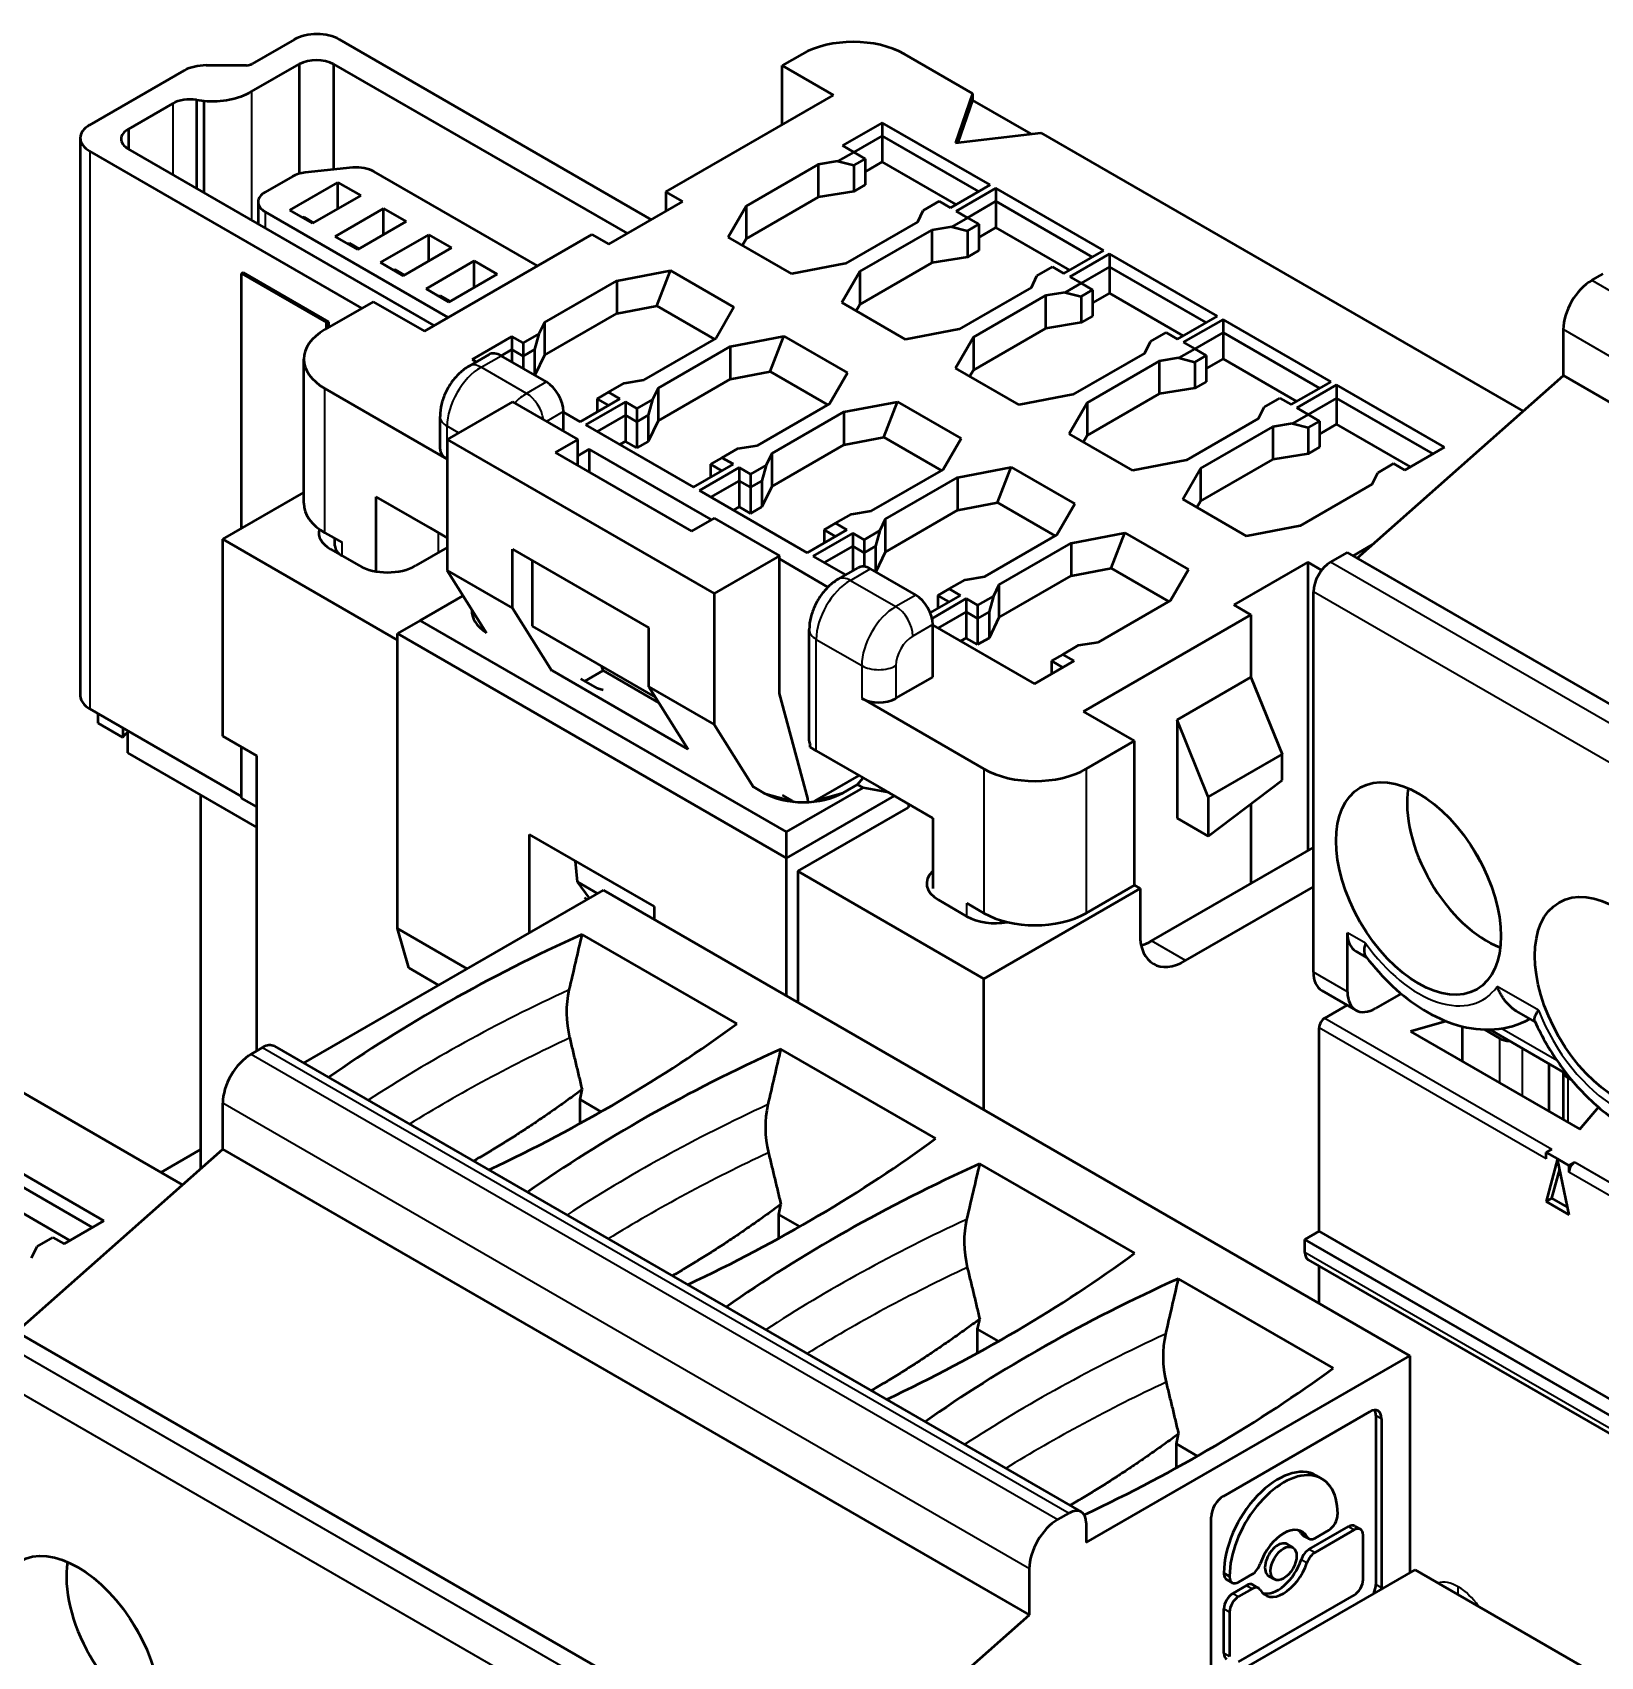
# Model space of a CAD drawing. Header units: millimetres. Extents: x 3137 to 5094, y 789 to 1822.
# Drawn here: x 4167.57 to 4187.09, y 1673.49 to 1693.71 of the extents above; entities that cross this region are included whole.
import ezdxf

# ---------------------------------------------------------------- set-up
doc = ezdxf.new("R2010")
doc.units = ezdxf.units.MM
doc.header["$LTSCALE"] = 1.8
doc.layers.add('외형선(ISO)', color=7, linetype='Continuous', lineweight=50)
doc.layers.add('좁은 외형선(ISO)', color=7, linetype='Continuous', lineweight=35)

msp = doc.modelspace()

# ---------------------------------------------------------------- linework, layer by layer
at = {"layer": '외형선(ISO)'}
for p, q in [((4170.831, 1693.625), (4170.306, 1693.322)), ((4171.393, 1693.625), (4175.278, 1691.383)), ((4170.235, 1693.304), (4169.733, 1693.305)), ((4170.297, 1692.978), (4170.892, 1693.321)), ((4170.892, 1693.321), (4170.892, 1691.956)), ((4171.32, 1693.321), (4171.32, 1692.007)), ((4171.32, 1693.321), (4174.977, 1691.21)), ((4177.151, 1693.445), (4176.904, 1693.302)), ((4176.904, 1692.567), (4176.904, 1693.302)), ((4176.904, 1693.302), (4177.54, 1692.934)), ((4178.424, 1693.445), (4179.273, 1692.955)), ((4168.282, 1692.562), (4169.46, 1693.242)), ((4169.612, 1692.874), (4169.612, 1691.776)), ((4169.612, 1692.874), (4169.705, 1692.863)), ((4169.705, 1692.863), (4169.705, 1691.722)), ((4175.454, 1691.73), (4177.54, 1692.934)), ((4179.273, 1692.955), (4179.061, 1692.342)), ((4179.273, 1692.873), (4179.09, 1692.346)), ((4179.273, 1692.955), (4179.273, 1692.873)), ((4180.003, 1692.451), (4179.273, 1692.873)), ((4168.766, 1692.511), (4169.318, 1692.83)), ((4168.766, 1692.511), (4168.766, 1692.264)), ((4178.148, 1692.591), (4177.653, 1692.306)), ((4179.492, 1691.816), (4178.148, 1692.591)), ((4178.148, 1692.591), (4178.148, 1692.428)), ((4179.061, 1692.342), (4180.121, 1692.465)), ((4180.121, 1692.465), (4186.125, 1688.999)), ((4168.166, 1692.4), (4168.166, 1685.458)), ((4172.573, 1690.066), (4168.761, 1692.267)), ((4177.653, 1692.306), (4177.795, 1692.224)), ((4178.148, 1692.428), (4177.795, 1692.224)), ((4178.148, 1692.428), (4178.148, 1692.102)), ((4179.351, 1691.734), (4178.148, 1692.428)), ((4171.671, 1690.281), (4168.285, 1692.236)), ((4176.455, 1691.552), (4177.353, 1692.071)), ((4177.598, 1692.111), (4177.353, 1692.071)), ((4177.353, 1692.071), (4177.353, 1691.663)), ((4177.795, 1692.224), (4177.598, 1692.111)), ((4177.598, 1692.111), (4177.795, 1692.061)), ((4177.795, 1692.224), (4177.936, 1692.142)), ((4177.936, 1692.142), (4177.795, 1692.061)), ((4177.795, 1692.061), (4177.795, 1691.734)), ((4177.936, 1692.142), (4177.936, 1691.816)), ((4178.148, 1692.102), (4177.936, 1691.979)), ((4179.068, 1691.571), (4178.148, 1692.102)), ((4170.807, 1691.922), (4170.466, 1691.725)), ((4171.56, 1692.032), (4170.967, 1691.971)), ((4173.857, 1690.808), (4171.822, 1691.983)), ((4170.773, 1691.501), (4171.374, 1691.848)), ((4171.657, 1691.685), (4171.056, 1691.338)), ((4171.374, 1691.522), (4171.374, 1691.848)), ((4171.374, 1691.848), (4171.657, 1691.685)), ((4175.454, 1691.73), (4175.454, 1691.485)), ((4175.667, 1691.608), (4175.454, 1691.73)), ((4176.455, 1691.144), (4177.353, 1691.663)), ((4177.795, 1691.734), (4177.353, 1691.663)), ((4177.936, 1691.816), (4177.795, 1691.734)), ((4178.997, 1691.53), (4179.492, 1691.816)), ((4179.563, 1691.775), (4179.068, 1691.489)), ((4180.906, 1690.999), (4179.563, 1691.775)), ((4179.563, 1691.775), (4179.563, 1691.612)), ((4170.379, 1691.604), (4170.379, 1691.333)), ((4170.466, 1691.482), (4172.746, 1690.166)), ((4171.056, 1691.338), (4170.773, 1691.501)), ((4171.339, 1691.175), (4171.94, 1691.522)), ((4171.94, 1691.195), (4171.94, 1691.522)), ((4171.94, 1691.522), (4172.223, 1691.359)), ((4174.747, 1691.077), (4175.667, 1691.608)), ((4176.232, 1691.167), (4176.455, 1691.552)), ((4176.455, 1691.552), (4176.455, 1691.144)), ((4178.59, 1691.356), (4178.659, 1691.498)), ((4178.659, 1691.498), (4178.856, 1691.612)), ((4178.856, 1691.612), (4178.997, 1691.53)), ((4179.068, 1691.489), (4179.209, 1691.407)), ((4179.563, 1691.612), (4179.209, 1691.407)), ((4179.563, 1691.612), (4179.563, 1691.285)), ((4180.765, 1690.918), (4179.563, 1691.612)), ((4170.951, 1691.415), (4170.937, 1691.407)), ((4170.951, 1691.415), (4171.07, 1691.346)), ((4172.223, 1691.359), (4171.622, 1691.012)), ((4178.59, 1691.356), (4177.692, 1690.838)), ((4177.869, 1690.736), (4178.767, 1691.254)), ((4179.013, 1691.294), (4178.767, 1691.254)), ((4178.767, 1691.254), (4178.767, 1690.846)), ((4179.209, 1691.407), (4179.013, 1691.294)), ((4179.013, 1691.294), (4179.209, 1691.244)), ((4179.209, 1691.407), (4179.351, 1691.326)), ((4179.351, 1691.326), (4179.209, 1691.244)), ((4179.209, 1691.244), (4179.209, 1690.918)), ((4179.351, 1691.326), (4179.351, 1690.999)), ((4179.563, 1691.285), (4179.351, 1691.163)), ((4180.482, 1690.754), (4179.563, 1691.285)), ((4171.622, 1691.012), (4171.339, 1691.175)), ((4171.517, 1691.089), (4171.502, 1691.08)), ((4171.517, 1691.089), (4171.636, 1691.02)), ((4171.905, 1690.848), (4172.506, 1691.195)), ((4172.449, 1689.995), (4174.535, 1691.199)), ((4172.506, 1690.869), (4172.506, 1691.195)), ((4172.506, 1691.195), (4172.788, 1691.032)), ((4174.535, 1691.199), (4174.747, 1691.077)), ((4177.024, 1690.709), (4176.232, 1691.167)), ((4176.409, 1691.065), (4176.455, 1691.144)), ((4172.187, 1690.685), (4171.905, 1690.848)), ((4172.788, 1691.032), (4172.187, 1690.685)), ((4172.47, 1690.522), (4173.071, 1690.869)), ((4173.071, 1690.542), (4173.071, 1690.869)), ((4173.071, 1690.869), (4173.354, 1690.705)), ((4177.869, 1690.328), (4178.767, 1690.846)), ((4179.209, 1690.918), (4178.767, 1690.846)), ((4179.351, 1690.999), (4179.209, 1690.918)), ((4180.411, 1690.713), (4180.906, 1690.999)), ((4180.977, 1690.958), (4180.482, 1690.673)), ((4182.32, 1690.183), (4180.977, 1690.958)), ((4180.977, 1690.958), (4180.977, 1690.795)), ((4170.193, 1690.726), (4170.172, 1690.714)), ((4170.172, 1690.714), (4171.233, 1690.101)), ((4170.172, 1687.537), (4170.172, 1690.714)), ((4170.193, 1690.726), (4171.254, 1690.113)), ((4172.082, 1690.762), (4172.068, 1690.754)), ((4172.082, 1690.762), (4172.202, 1690.693)), ((4173.354, 1690.705), (4172.753, 1690.358)), ((4174.843, 1690.622), (4175.511, 1690.75)), ((4175.341, 1690.309), (4175.511, 1690.75)), ((4175.511, 1690.75), (4176.303, 1690.293)), ((4177.692, 1690.838), (4177.024, 1690.709)), ((4177.646, 1690.35), (4177.869, 1690.736)), ((4177.869, 1690.736), (4177.869, 1690.328)), ((4180.005, 1690.54), (4180.073, 1690.682)), ((4180.073, 1690.682), (4180.27, 1690.795)), ((4180.27, 1690.795), (4180.411, 1690.713)), ((4180.482, 1690.673), (4180.623, 1690.591)), ((4180.977, 1690.795), (4180.623, 1690.591)), ((4180.977, 1690.795), (4180.977, 1690.469)), ((4182.179, 1690.101), (4180.977, 1690.795)), ((4186.98, 1690.628), (4187.122, 1690.709)), ((4172.753, 1690.358), (4172.47, 1690.522)), ((4172.648, 1690.435), (4172.634, 1690.427)), ((4172.648, 1690.435), (4172.767, 1690.367)), ((4173.945, 1690.103), (4174.843, 1690.622)), ((4174.843, 1690.622), (4174.843, 1690.213)), ((4180.005, 1690.54), (4179.107, 1690.021)), ((4179.283, 1689.919), (4180.181, 1690.438)), ((4180.427, 1690.478), (4180.181, 1690.438)), ((4180.181, 1690.438), (4180.181, 1690.03)), ((4180.623, 1690.591), (4180.427, 1690.478)), ((4180.427, 1690.478), (4180.623, 1690.428)), ((4180.623, 1690.591), (4180.765, 1690.509)), ((4180.765, 1690.509), (4180.623, 1690.428)), ((4180.765, 1690.509), (4180.765, 1690.183)), ((4180.977, 1690.469), (4180.765, 1690.346)), ((4181.896, 1689.938), (4180.977, 1690.469)), ((4171.813, 1690.362), (4171.212, 1690.015)), ((4171.813, 1690.362), (4172.449, 1689.995)), ((4174.843, 1690.213), (4175.341, 1690.309)), ((4175.341, 1690.309), (4176.059, 1689.895)), ((4176.303, 1690.293), (4176.08, 1689.907)), ((4178.438, 1689.893), (4177.646, 1690.35)), ((4177.823, 1690.248), (4177.869, 1690.328)), ((4180.623, 1690.428), (4180.623, 1690.101)), ((4171.233, 1690.101), (4171.254, 1690.113)), ((4171.233, 1690.028), (4171.233, 1690.101)), ((4171.254, 1690.113), (4171.254, 1690.04)), ((4173.945, 1690.103), (4173.876, 1689.961)), ((4173.945, 1689.695), (4174.843, 1690.213)), ((4173.945, 1690.103), (4173.945, 1689.695)), ((4179.283, 1689.511), (4180.181, 1690.03)), ((4180.623, 1690.101), (4180.181, 1690.03)), ((4180.765, 1690.183), (4180.623, 1690.101)), ((4181.825, 1689.897), (4182.32, 1690.183)), ((4182.391, 1690.142), (4181.896, 1689.856)), ((4183.735, 1689.366), (4182.391, 1690.142)), ((4182.391, 1690.142), (4182.391, 1689.979)), ((4173.538, 1689.93), (4173.043, 1689.644)), ((4173.68, 1689.848), (4173.538, 1689.93)), ((4173.538, 1689.93), (4173.538, 1689.766)), ((4173.876, 1689.961), (4173.68, 1689.848)), ((4173.68, 1689.848), (4173.68, 1689.685)), ((4173.876, 1689.961), (4173.821, 1689.766)), ((4176.08, 1689.907), (4175.182, 1689.389)), ((4176.257, 1689.805), (4176.925, 1689.934)), ((4176.755, 1689.493), (4176.925, 1689.934)), ((4176.925, 1689.934), (4177.717, 1689.476)), ((4179.107, 1690.021), (4178.438, 1689.893)), ((4179.061, 1689.534), (4179.283, 1689.919)), ((4179.283, 1689.919), (4179.283, 1689.511)), ((4181.419, 1689.723), (4181.488, 1689.865)), ((4181.488, 1689.865), (4181.684, 1689.979)), ((4181.684, 1689.979), (4181.825, 1689.897)), ((4181.896, 1689.856), (4182.038, 1689.774)), ((4182.391, 1689.979), (4182.038, 1689.774)), ((4182.391, 1689.979), (4182.391, 1689.652)), ((4183.593, 1689.285), (4182.391, 1689.979)), ((4186.627, 1689.444), (4186.627, 1690.015)), ((4170.948, 1687.852), (4170.948, 1689.648)), ((4173.006, 1689.561), (4173.254, 1689.704)), ((4173.043, 1689.644), (4173.097, 1689.613)), ((4173.538, 1689.766), (4173.404, 1689.689)), ((4173.969, 1689.362), (4173.404, 1689.689)), ((4173.538, 1689.766), (4173.538, 1689.611)), ((4173.68, 1689.685), (4173.538, 1689.766)), ((4173.821, 1689.766), (4173.68, 1689.685)), ((4173.68, 1689.685), (4173.68, 1689.53)), ((4173.821, 1689.766), (4173.821, 1689.448)), ((4173.945, 1689.695), (4173.824, 1689.446)), ((4175.359, 1689.287), (4176.257, 1689.805)), ((4176.257, 1689.805), (4176.257, 1689.397)), ((4181.419, 1689.723), (4180.521, 1689.205)), ((4181.841, 1689.661), (4181.596, 1689.621)), ((4182.038, 1689.774), (4181.841, 1689.661)), ((4181.841, 1689.661), (4182.038, 1689.611)), ((4182.038, 1689.774), (4182.179, 1689.693)), ((4182.179, 1689.693), (4182.038, 1689.611)), ((4182.179, 1689.693), (4182.179, 1689.366)), ((4182.391, 1689.652), (4182.179, 1689.53)), ((4183.31, 1689.121), (4182.391, 1689.652)), ((4176.257, 1689.397), (4176.755, 1689.493)), ((4176.755, 1689.493), (4177.473, 1689.078)), ((4177.717, 1689.476), (4177.494, 1689.091)), ((4179.853, 1689.076), (4179.061, 1689.534)), ((4179.237, 1689.432), (4179.283, 1689.511)), ((4180.698, 1689.103), (4181.596, 1689.621)), ((4181.596, 1689.621), (4181.596, 1689.213)), ((4182.038, 1689.611), (4182.038, 1689.285)), ((4184.061, 1687.169), (4186.627, 1689.444)), ((4196.668, 1683.647), (4186.627, 1689.444)), ((4172.732, 1688.403), (4171.212, 1689.281)), ((4174.74, 1689.236), (4174.599, 1689.154)), ((4174.74, 1689.236), (4174.937, 1689.349)), ((4174.882, 1689.154), (4174.74, 1689.236)), ((4174.937, 1689.349), (4175.182, 1689.389)), ((4175.359, 1689.287), (4175.29, 1689.145)), ((4175.359, 1688.878), (4176.257, 1689.397)), ((4175.359, 1689.287), (4175.359, 1688.878)), ((4182.038, 1689.285), (4181.596, 1689.213)), ((4182.179, 1689.366), (4182.038, 1689.285)), ((4183.24, 1689.08), (4183.735, 1689.366)), ((4183.805, 1689.325), (4183.31, 1689.04)), ((4185.149, 1688.55), (4183.805, 1689.325)), ((4183.805, 1689.325), (4183.805, 1689.162)), ((4173.545, 1689.117), (4172.732, 1688.648)), ((4173.545, 1689.117), (4174.358, 1688.648)), ((4174.387, 1688.868), (4174.882, 1689.154)), ((4174.952, 1689.113), (4174.457, 1688.827)), ((4174.599, 1689.154), (4174.599, 1688.991)), ((4174.74, 1689.072), (4174.599, 1689.154)), ((4175.094, 1689.031), (4174.952, 1689.113)), ((4174.952, 1689.113), (4174.952, 1688.95)), ((4175.29, 1689.145), (4175.094, 1689.031)), ((4175.094, 1689.031), (4175.094, 1688.868)), ((4175.29, 1689.145), (4175.235, 1688.95)), ((4177.494, 1689.091), (4176.596, 1688.572)), ((4177.671, 1688.989), (4178.339, 1689.117)), ((4178.17, 1688.676), (4178.339, 1689.117)), ((4178.339, 1689.117), (4179.131, 1688.66)), ((4180.521, 1689.205), (4179.853, 1689.076)), ((4180.475, 1688.717), (4180.698, 1689.103)), ((4180.698, 1688.695), (4181.596, 1689.213)), ((4180.698, 1689.103), (4180.698, 1688.695)), ((4182.833, 1688.907), (4182.902, 1689.049)), ((4182.902, 1689.049), (4183.098, 1689.162)), ((4183.098, 1689.162), (4183.24, 1689.08)), ((4183.31, 1689.04), (4183.452, 1688.958)), ((4183.805, 1689.162), (4183.452, 1688.958)), ((4185.007, 1688.468), (4183.805, 1689.162)), ((4183.805, 1689.162), (4183.805, 1688.836)), ((4172.644, 1688.525), (4172.644, 1688.933)), ((4174.182, 1688.75), (4174.182, 1688.995)), ((4174.182, 1688.987), (4174.387, 1688.868)), ((4174.457, 1688.827), (4175.801, 1688.052)), ((4174.952, 1688.95), (4174.599, 1688.746)), ((4174.952, 1688.95), (4174.952, 1688.623)), ((4175.094, 1688.868), (4174.952, 1688.95)), ((4175.235, 1688.95), (4175.094, 1688.868)), ((4175.094, 1688.868), (4175.094, 1688.542)), ((4175.235, 1688.95), (4175.235, 1688.623)), ((4175.359, 1688.878), (4175.235, 1688.623)), ((4176.773, 1688.47), (4177.671, 1688.989)), ((4177.671, 1688.989), (4177.671, 1688.58)), ((4182.833, 1688.907), (4181.935, 1688.388)), ((4183.255, 1688.845), (4183.01, 1688.805)), ((4183.452, 1688.958), (4183.255, 1688.845)), ((4183.255, 1688.845), (4183.452, 1688.795)), ((4183.452, 1688.958), (4183.593, 1688.876)), ((4183.593, 1688.876), (4183.452, 1688.795)), ((4183.593, 1688.876), (4183.593, 1688.55)), ((4183.805, 1688.836), (4183.593, 1688.713)), ((4184.725, 1688.305), (4183.805, 1688.836)), ((4172.732, 1688.648), (4176.055, 1686.729)), ((4172.732, 1688.648), (4172.732, 1687.015)), ((4174.358, 1688.648), (4174.076, 1688.484)), ((4174.358, 1688.321), (4174.358, 1688.648)), ((4174.952, 1688.623), (4174.882, 1688.582)), ((4175.094, 1688.542), (4174.952, 1688.623)), ((4175.235, 1688.623), (4175.094, 1688.542)), ((4177.671, 1688.58), (4178.17, 1688.676)), ((4178.17, 1688.676), (4178.887, 1688.262)), ((4179.131, 1688.66), (4178.909, 1688.274)), ((4181.267, 1688.26), (4180.475, 1688.717)), ((4180.652, 1688.615), (4180.698, 1688.695)), ((4182.112, 1688.286), (4183.01, 1688.805)), ((4183.01, 1688.805), (4183.01, 1688.397)), ((4183.452, 1688.795), (4183.452, 1688.468)), ((4174.076, 1688.484), (4175.773, 1687.505)), ((4174.358, 1688.444), (4174.5, 1688.525)), ((4176.02, 1687.648), (4174.5, 1688.525)), ((4174.5, 1688.525), (4174.5, 1688.239)), ((4176.154, 1688.419), (4176.013, 1688.337)), ((4176.154, 1688.419), (4176.351, 1688.533)), ((4176.296, 1688.337), (4176.154, 1688.419)), ((4176.351, 1688.533), (4176.596, 1688.572)), ((4176.773, 1688.47), (4176.704, 1688.328)), ((4176.773, 1688.062), (4177.671, 1688.58)), ((4176.773, 1688.47), (4176.773, 1688.062)), ((4183.452, 1688.468), (4183.01, 1688.397)), ((4183.593, 1688.55), (4183.452, 1688.468)), ((4184.654, 1688.264), (4185.149, 1688.55)), ((4175.801, 1688.052), (4176.296, 1688.337)), ((4176.367, 1688.297), (4175.872, 1688.011)), ((4176.013, 1688.337), (4176.013, 1688.174)), ((4176.154, 1688.256), (4176.013, 1688.337)), ((4176.508, 1688.215), (4176.367, 1688.297)), ((4176.367, 1688.297), (4176.367, 1688.133)), ((4176.704, 1688.328), (4176.508, 1688.215)), ((4176.508, 1688.215), (4176.508, 1688.052)), ((4176.704, 1688.328), (4176.649, 1688.133)), ((4178.909, 1688.274), (4178.011, 1687.756)), ((4179.085, 1688.172), (4179.754, 1688.301)), ((4179.584, 1687.86), (4179.754, 1688.301)), ((4179.754, 1688.301), (4180.546, 1687.843)), ((4181.935, 1688.388), (4181.267, 1688.26)), ((4181.889, 1687.901), (4182.112, 1688.286)), ((4182.112, 1687.878), (4183.01, 1688.397)), ((4182.112, 1688.286), (4182.112, 1687.878)), ((4184.247, 1688.09), (4184.316, 1688.232)), ((4184.316, 1688.232), (4184.512, 1688.346)), ((4184.512, 1688.346), (4184.654, 1688.264)), ((4175.872, 1688.011), (4177.215, 1687.235)), ((4176.367, 1688.133), (4176.013, 1687.929)), ((4176.367, 1688.133), (4176.367, 1687.807)), ((4176.508, 1688.052), (4176.367, 1688.133)), ((4176.649, 1688.133), (4176.508, 1688.052)), ((4176.508, 1688.052), (4176.508, 1687.725)), ((4176.649, 1688.133), (4176.649, 1687.807)), ((4176.773, 1688.062), (4176.649, 1687.807)), ((4178.187, 1687.654), (4179.085, 1688.172)), ((4179.085, 1688.172), (4179.085, 1687.764)), ((4184.247, 1688.09), (4183.349, 1687.572)), ((4169.939, 1687.403), (4170.948, 1687.985)), ((4171.848, 1687.003), (4171.848, 1687.933)), ((4172.52, 1687.545), (4171.848, 1687.933)), ((4176.367, 1687.807), (4176.296, 1687.766)), ((4176.508, 1687.725), (4176.367, 1687.807)), ((4176.649, 1687.807), (4176.508, 1687.725)), ((4179.085, 1687.764), (4179.584, 1687.86)), ((4179.584, 1687.86), (4180.302, 1687.445)), ((4180.546, 1687.843), (4180.323, 1687.458)), ((4182.681, 1687.443), (4181.889, 1687.901)), ((4182.066, 1687.799), (4182.112, 1687.878)), ((4176.055, 1687.668), (4175.773, 1687.505)), ((4176.055, 1687.668), (4176.869, 1687.198)), ((4177.569, 1687.603), (4177.765, 1687.716)), ((4177.765, 1687.716), (4178.011, 1687.756)), ((4178.187, 1687.654), (4178.119, 1687.512)), ((4178.187, 1687.245), (4179.085, 1687.764)), ((4178.187, 1687.654), (4178.187, 1687.245)), ((4169.939, 1684.953), (4169.939, 1687.403)), ((4172.113, 1686.147), (4169.939, 1687.403)), ((4171.212, 1687.484), (4171.424, 1687.362)), ((4171.336, 1687.321), (4171.336, 1687.412)), ((4172.732, 1687.423), (4172.52, 1687.545)), ((4177.215, 1687.235), (4177.71, 1687.521)), ((4177.781, 1687.48), (4177.286, 1687.194)), ((4177.569, 1687.603), (4177.427, 1687.521)), ((4177.427, 1687.521), (4177.427, 1687.358)), ((4177.569, 1687.439), (4177.427, 1687.521)), ((4177.71, 1687.521), (4177.569, 1687.603)), ((4177.922, 1687.398), (4177.781, 1687.48)), ((4177.781, 1687.48), (4177.781, 1687.317)), ((4178.119, 1687.512), (4177.922, 1687.398)), ((4178.119, 1687.512), (4178.064, 1687.317)), ((4180.323, 1687.458), (4179.425, 1686.939)), ((4180.5, 1687.356), (4181.168, 1687.484)), ((4180.998, 1687.043), (4181.168, 1687.484)), ((4181.168, 1687.484), (4181.96, 1687.027)), ((4183.349, 1687.572), (4182.681, 1687.443)), ((4171.282, 1687.28), (4171.636, 1687.076)), ((4172.732, 1687.301), (4172.343, 1687.076)), ((4173.545, 1686.545), (4173.545, 1687.28)), ((4173.545, 1687.28), (4175.242, 1686.3)), ((4176.869, 1687.198), (4176.055, 1686.729)), ((4176.869, 1685.484), (4176.869, 1687.198)), ((4177.781, 1687.317), (4177.427, 1687.113)), ((4177.781, 1687.317), (4177.781, 1687.01)), ((4177.922, 1687.235), (4177.781, 1687.317)), ((4177.922, 1687.398), (4177.922, 1687.235)), ((4178.064, 1687.317), (4177.922, 1687.235)), ((4177.922, 1687.235), (4177.922, 1687.063)), ((4178.064, 1687.317), (4178.064, 1686.998)), ((4178.187, 1687.245), (4178.067, 1686.997)), ((4179.602, 1686.837), (4180.5, 1687.356)), ((4180.5, 1687.356), (4180.5, 1686.947)), ((4183.728, 1687.117), (4183.94, 1687.239)), ((4193.981, 1681.442), (4183.94, 1687.239)), ((4184.252, 1687.338), (4184.01, 1687.198)), ((4172.732, 1687.015), (4173.545, 1686.545)), ((4172.732, 1687.015), (4173.222, 1686.236)), ((4173.793, 1687.137), (4173.793, 1686.321)), ((4177.473, 1686.808), (4176.869, 1687.158)), ((4177.286, 1687.194), (4177.693, 1686.959)), ((4177.602, 1686.907), (4177.85, 1687.05)), ((4178, 1687.035), (4178.566, 1686.709)), ((4180.5, 1686.947), (4180.998, 1687.043)), ((4180.998, 1687.043), (4181.716, 1686.629)), ((4181.96, 1687.027), (4181.737, 1686.641)), ((4183.445, 1687.117), (4182.525, 1686.586)), ((4183.445, 1687.117), (4183.445, 1683.524)), ((4183.617, 1687.017), (4183.445, 1687.117)), ((4178.983, 1686.786), (4179.179, 1686.9)), ((4179.179, 1686.9), (4179.425, 1686.939)), ((4179.602, 1686.837), (4179.533, 1686.695)), ((4179.602, 1686.429), (4180.5, 1686.947)), ((4179.602, 1686.837), (4179.602, 1686.429)), ((4172.396, 1686.392), (4172.93, 1686.7)), ((4176.055, 1686.729), (4176.055, 1685.096)), ((4178.747, 1686.487), (4179.124, 1686.704)), ((4179.195, 1686.664), (4178.769, 1686.417)), ((4178.983, 1686.786), (4178.841, 1686.704)), ((4178.841, 1686.704), (4178.841, 1686.541)), ((4178.983, 1686.623), (4178.841, 1686.704)), ((4179.124, 1686.704), (4178.983, 1686.786)), ((4179.336, 1686.582), (4179.195, 1686.664)), ((4179.195, 1686.664), (4179.195, 1686.5)), ((4179.533, 1686.695), (4179.336, 1686.582)), ((4179.533, 1686.695), (4179.478, 1686.5)), ((4181.737, 1686.641), (4180.839, 1686.123)), ((4183.515, 1682.014), (4183.515, 1686.749)), ((4172.396, 1686.392), (4172.113, 1686.229)), ((4176.957, 1683.759), (4172.396, 1686.392)), ((4173.545, 1686.545), (4174.035, 1685.767)), ((4179.195, 1686.5), (4178.841, 1686.296)), ((4179.336, 1686.419), (4179.195, 1686.5)), ((4179.195, 1686.5), (4179.195, 1686.174)), ((4179.336, 1686.582), (4179.336, 1686.419)), ((4179.478, 1686.5), (4179.336, 1686.419)), ((4179.336, 1686.419), (4179.336, 1686.092)), ((4179.478, 1686.5), (4179.478, 1686.174)), ((4179.602, 1686.429), (4179.478, 1686.174)), ((4182.738, 1686.464), (4180.652, 1685.259)), ((4182.525, 1686.586), (4182.738, 1686.464)), ((4182.738, 1686.464), (4182.738, 1685.688)), ((4176.957, 1683.432), (4172.113, 1686.229)), ((4172.113, 1682.555), (4172.113, 1686.229)), ((4173.793, 1686.321), (4175.323, 1685.437)), ((4175.242, 1685.565), (4175.242, 1686.3)), ((4177.24, 1684.892), (4177.24, 1686.28)), ((4178.778, 1685.688), (4178.778, 1686.341)), ((4178.778, 1686.333), (4180.044, 1685.602)), ((4179.195, 1686.174), (4179.124, 1686.133)), ((4179.336, 1686.092), (4179.195, 1686.174)), ((4179.478, 1686.174), (4179.336, 1686.092)), ((4180.397, 1685.97), (4180.593, 1686.083)), ((4180.593, 1686.083), (4180.839, 1686.123)), ((4174.674, 1685.768), (4174.66, 1685.82)), ((4180.044, 1685.602), (4180.538, 1685.888)), ((4180.397, 1685.97), (4180.256, 1685.888)), ((4180.397, 1685.806), (4180.256, 1685.888)), ((4180.256, 1685.888), (4180.256, 1685.725)), ((4180.538, 1685.888), (4180.397, 1685.97)), ((4175.73, 1684.792), (4174.038, 1685.768)), ((4174.392, 1685.666), (4174.604, 1685.544)), ((4174.445, 1685.636), (4174.674, 1685.768)), ((4175.367, 1685.368), (4174.674, 1685.768)), ((4178.318, 1685.423), (4178.778, 1685.688)), ((4182.738, 1685.688), (4181.818, 1685.157)), ((4182.738, 1685.688), (4183.126, 1684.729)), ((4174.674, 1685.523), (4174.604, 1685.544)), ((4175.242, 1685.565), (4175.733, 1684.787)), ((4175.242, 1685.565), (4176.055, 1685.096)), ((4177.222, 1684.177), (4176.869, 1685.484)), ((4179.414, 1684.545), (4177.894, 1685.423)), ((4168.285, 1685.292), (4170.172, 1684.202)), ((4168.389, 1685.112), (4168.389, 1685.232)), ((4181.288, 1684.892), (4180.652, 1685.259)), ((4168.694, 1684.936), (4168.389, 1685.112)), ((4168.694, 1685.056), (4168.694, 1684.936)), ((4168.753, 1685.021), (4168.753, 1684.745)), ((4176.055, 1685.096), (4176.546, 1684.318)), ((4181.818, 1685.157), (4181.818, 1683.932)), ((4182.207, 1684.198), (4181.818, 1685.157)), ((4169.939, 1684.953), (4170.363, 1684.708)), ((4170.172, 1684.181), (4170.172, 1684.818)), ((4177.251, 1684.814), (4177.251, 1684.847)), ((4177.251, 1684.814), (4177.328, 1684.769)), ((4181.288, 1684.892), (4180.687, 1684.545)), ((4181.288, 1683.096), (4181.288, 1684.892)), ((4168.753, 1684.745), (4170.363, 1683.816)), ((4170.363, 1681.034), (4170.363, 1684.708)), ((4177.328, 1684.769), (4178.106, 1684.32)), ((4183.126, 1684.729), (4182.207, 1684.198)), ((4183.126, 1684.402), (4183.126, 1684.729)), ((4177.859, 1684.463), (4177.308, 1684.146)), ((4177.841, 1684.351), (4177.912, 1684.433)), ((4182.207, 1683.708), (4183.126, 1684.402)), ((4169.663, 1684.22), (4169.663, 1679.565)), ((4170.363, 1684.071), (4170.172, 1684.181)), ((4176.672, 1684.248), (4176.548, 1684.319)), ((4176.902, 1684.217), (4177.026, 1684.146)), ((4176.957, 1683.759), (4177.912, 1684.31)), ((4176.957, 1683.432), (4178.3, 1684.208)), ((4177.228, 1684.131), (4177.222, 1684.177)), ((4177.841, 1684.351), (4177.662, 1684.248)), ((4177.841, 1684.351), (4177.912, 1684.31)), ((4178.23, 1684.249), (4177.912, 1684.31)), ((4178.778, 1683.932), (4178.106, 1684.32)), ((4182.207, 1684.198), (4182.207, 1683.708)), ((4177.098, 1683.269), (4178.477, 1684.065)), ((4178.477, 1684.106), (4178.477, 1684.065)), ((4182.738, 1684.108), (4182.738, 1683.116)), ((4178.778, 1683.932), (4178.778, 1683.054)), ((4181.818, 1683.932), (4182.207, 1683.708)), ((4173.757, 1682.504), (4173.757, 1683.728)), ((4175.313, 1682.83), (4173.757, 1683.728)), ((4176.957, 1683.432), (4176.957, 1683.759)), ((4181.5, 1682.402), (4183.515, 1683.565)), ((4174.357, 1683.137), (4174.332, 1683.396)), ((4176.957, 1681.718), (4176.957, 1683.432)), ((4185.501, 1683.552), (4185.593, 1683.392)), ((4179.414, 1681.932), (4177.098, 1683.269)), ((4177.098, 1683.269), (4177.098, 1681.636)), ((4170.946, 1680.88), (4174.677, 1683.034)), ((4174.606, 1682.993), (4174.357, 1683.137)), ((4174.506, 1682.936), (4174.357, 1683.137)), ((4174.677, 1683.034), (4184.717, 1677.237)), ((4179.414, 1681.932), (4181.359, 1683.055)), ((4180.687, 1682.749), (4181.288, 1683.096)), ((4181.359, 1683.055), (4181.288, 1683.096)), ((4181.359, 1683.055), (4181.359, 1682.483)), ((4181.924, 1682.157), (4183.515, 1683.075)), ((4163.434, 1682.83), (4169.437, 1679.364)), ((4174.443, 1682.941), (4174.479, 1682.92)), ((4175.313, 1682.667), (4175.313, 1682.83)), ((4178.848, 1682.912), (4179.202, 1682.708)), ((4179.202, 1682.871), (4179.414, 1682.749)), ((4172.98, 1682.055), (4172.113, 1682.555)), ((4172.255, 1682.065), (4172.113, 1682.555)), ((4174.41, 1682.483), (4176.338, 1681.37)), ((4183.94, 1681.769), (4183.94, 1682.504)), ((4184.177, 1682.197), (4184.043, 1682.275)), ((4172.626, 1681.85), (4172.255, 1682.065)), ((4179.414, 1680.299), (4179.414, 1681.932)), ((4183.619, 1681.785), (4184.043, 1681.54)), ((4184.606, 1681.745), (4184.293, 1681.565)), ((4183.935, 1681.603), (4183.657, 1681.442)), ((4185.172, 1681.401), (4184.725, 1681.275)), ((4185.372, 1680.901), (4185.372, 1681.337)), ((4186.277, 1681.393), (4186.042, 1681.529)), ((4183.586, 1678.789), (4183.586, 1681.32)), ((4184.725, 1681.275), (4186.832, 1680.058)), ((4185.835, 1681.189), (4185.644, 1681.299)), ((4185.71, 1681.299), (4186.672, 1680.743)), ((4170.293, 1680.993), (4170.434, 1681.075)), ((4170.584, 1681.09), (4180.625, 1675.292)), ((4176.884, 1681.054), (4178.813, 1679.941)), ((4186.45, 1680.279), (4186.45, 1680.871)), ((4186.625, 1680.77), (4186.625, 1680.178)), ((4174.387, 1680.426), (4174.412, 1680.551)), ((4186.728, 1680.673), (4186.683, 1680.699)), ((4169.939, 1679.809), (4169.939, 1680.381)), ((4174.387, 1680.128), (4174.387, 1680.426)), ((4174.648, 1680.275), (4174.387, 1680.426)), ((4186.832, 1680.058), (4187.063, 1680.332)), ((4167.374, 1677.534), (4169.939, 1679.809)), ((4169.663, 1679.805), (4169.168, 1679.519)), ((4179.98, 1674.012), (4169.939, 1679.809)), ((4186.415, 1679.768), (4186.485, 1679.809)), ((4186.415, 1679.768), (4186.556, 1679.687)), ((4186.415, 1679.687), (4186.415, 1679.768)), ((4168.461, 1678.915), (4167.118, 1679.691)), ((4168.32, 1678.833), (4167.118, 1679.527)), ((4179.359, 1679.625), (4181.288, 1678.512)), ((4186.556, 1679.687), (4186.414, 1679.156)), ((4186.485, 1679.197), (4186.582, 1679.56)), ((4186.556, 1679.687), (4186.697, 1679.605)), ((4186.698, 1678.992), (4186.556, 1679.687)), ((4186.697, 1679.605), (4186.768, 1679.646)), ((4186.697, 1679.605), (4186.697, 1679.523)), ((4168.037, 1678.67), (4167.118, 1679.201)), ((4176.862, 1678.997), (4176.887, 1679.122)), ((4186.414, 1679.156), (4186.485, 1679.197)), ((4186.414, 1679.156), (4186.698, 1678.992)), ((4186.679, 1679.085), (4186.485, 1679.197)), ((4167.966, 1678.629), (4168.461, 1678.915)), ((4176.862, 1678.699), (4176.862, 1678.997)), ((4177.123, 1678.846), (4176.862, 1678.997)), ((4167.628, 1678.598), (4167.825, 1678.711)), ((4167.825, 1678.711), (4167.966, 1678.629)), ((4183.409, 1678.686), (4183.586, 1678.789)), ((4190.863, 1674.587), (4183.586, 1678.789)), ((4167.56, 1678.456), (4167.628, 1678.598)), ((4190.863, 1674.383), (4183.409, 1678.686)), ((4183.409, 1678.523), (4183.409, 1678.686)), ((4183.451, 1678.432), (4190.863, 1674.152)), ((4183.586, 1677.89), (4183.586, 1678.353)), ((4181.834, 1678.196), (4183.762, 1677.083)), ((4177.293, 1671.807), (4167.252, 1677.605)), ((4179.336, 1677.568), (4179.362, 1677.693)), ((4179.598, 1677.417), (4179.336, 1677.568)), ((4179.336, 1677.271), (4179.336, 1677.568)), ((4180.687, 1674.91), (4184.717, 1677.237)), ((4184.717, 1677.237), (4184.717, 1674.535)), ((4182.392, 1675.486), (4184.215, 1676.539)), ((4184.293, 1676.494), (4184.293, 1674.388)), ((4184.364, 1676.453), (4184.364, 1674.347)), ((4181.811, 1676.139), (4181.837, 1676.264)), ((4182.073, 1675.988), (4181.811, 1676.139)), ((4181.811, 1675.842), (4181.811, 1676.139)), ((4183.55, 1675.745), (4183.621, 1675.705)), ((4180.333, 1675.196), (4180.475, 1675.278)), ((4183.818, 1675.259), (4183.818, 1675.269)), ((4180.687, 1675.155), (4180.687, 1674.91)), ((4182.243, 1673.123), (4182.243, 1675.228)), ((4183.465, 1674.828), (4183.952, 1675.109)), ((4184.022, 1675.068), (4183.536, 1674.787)), ((4183.536, 1674.967), (4183.706, 1675.065)), ((4184.031, 1675.116), (4184.101, 1675.076)), ((4183.188, 1674.89), (4183.259, 1674.849)), ((4183.386, 1675), (4183.457, 1674.959)), ((4184.134, 1674.451), (4184.134, 1675.003)), ((4178.277, 1670.816), (4184.782, 1674.572)), ((4179.98, 1674.012), (4179.98, 1674.584)), ((4182.402, 1674.533), (4182.402, 1674.523)), ((4182.472, 1674.492), (4182.472, 1674.482)), ((4182.584, 1674.418), (4182.754, 1674.516)), ((4182.96, 1674.494), (4183.031, 1674.454)), ((4191.853, 1670.489), (4184.782, 1674.572)), ((4182.434, 1674.451), (4182.505, 1674.41)), ((4182.514, 1674.278), (4182.683, 1674.376)), ((4182.754, 1674.335), (4182.584, 1674.237)), ((4182.584, 1673.427), (4184.022, 1674.257)), ((4182.762, 1674.384), (4182.833, 1674.343)), ((4182.402, 1673.532), (4182.402, 1674.085)), ((4168.813, 1673.918), (4168.906, 1673.758)), ((4177.293, 1671.629), (4179.98, 1674.012)), ((4182.472, 1674.044), (4182.472, 1673.491))]:
    msp.add_line(p, q, dxfattribs=at)
for centre, major_axis, ratio, start_param, end_param in [((4171.112, 1693.461), (0.401, 0), 0.577339, 0.792253, 2.34932), ((4177.788, 1693.077), (-0.9, 0), 0.57735, 3.926991, 5.497787), ((4169.742, 1693.063), (0.42, 0), 0.577339, 1.591417, 2.30752), ((4170.229, 1693.368), (-0.11, 0), 0.577339, 1.624021, 2.34653), ((4171.106, 1693.191), (0.31, 0), 0.577339, 0.809472, 2.332089), ((4169.532, 1692.703), (0.307, 0), 0.577339, 1.304184, 2.342493), ((4169.806, 1693.255), (0.687, 0), 0.577339, 4.565389, 5.509432), ((4168.565, 1692.4), (-0.399, 0), 0.577339, 5.500529, 7.075868), ((4168.97, 1692.388), (-0.296, 0), 0.577339, 5.474637, 7.069244), ((4171.035, 1691.786), (0.327, 0), 0.577339, 1.782965, 2.342213), ((4171.608, 1691.86), (0.301, 0), 0.577339, 0.781105, 1.730036), ((4170.677, 1691.604), (-0.297, 0), 0.577339, 5.49738, 7.068967), ((4186.98, 1690.219), (-0.25, -0.433), 0.57735, 3.926991, 5.497787), ((4171.848, 1689.648), (-0.9, 0), 0.57735, 5.497787, 7.068583), ((4173.404, 1689.444), (-0.15, 0.26), 0.57735, 5.497787, 6.283185), ((4173.969, 1689.117), (0.15, -0.26), 0.57735, 0.785398, 2.356194), ((4172.944, 1688.525), (-0.3, 0), 0.57735, 0, 0.785398), ((4171.848, 1687.852), (-0.9, 0), 0.57735, 0, 0.785398), ((4171.636, 1687.484), (-0.5, 0), 0.57735, 6.126157, 7.068583), ((4171.636, 1687.321), (-0.3, 0), 0.57735, 0, 0.785398), ((4171.99, 1687.28), (0.5, 0), 0.57735, 3.926991, 5.497787), ((4178, 1686.79), (-0.15, 0.26), 0.57735, 5.497787, 6.283185), ((4183.728, 1686.872), (-0.15, -0.26), 0.57735, 3.926991, 5.497787), ((4178.566, 1686.464), (0.15, -0.26), 0.57735, 0.785398, 2.356194), ((4173.738, 1686.513), (-0.7, 0), 0.57735, 6.244873, 7.019039), ((4168.565, 1685.458), (-0.399, 0), 0.577339, 0, 0.501485), ((4178.106, 1685.545), (-0.3, 0), 0.57735, 0.785398, 2.356194), ((4168.97, 1684.876), (-0.296, 0), 0.577339, 5.537368, 5.924459), ((4177.54, 1684.892), (-0.3, 0), 0.57735, 0, 0.261799), ((4180.051, 1684.912), (0.9, 0), 0.57735, 3.926991, 5.497787), ((4177.167, 1684.533), (-0.7, 0), 0.57735, 0.785398, 2.356194), ((4185.672, 1683.545), (-0.7, 1.212), 0.57735, 0.613952, 2.52764), ((4177.167, 1684.227), (-0.2, 0), 0.57735, 0.785398, 0.919978), ((4177.167, 1684.227), (-0.2, 0), 0.57735, 2.221614, 2.356194), ((4179.202, 1683.116), (-0.5, 0), 0.57735, 5.725586, 7.068583), ((4179.556, 1682.912), (0.5, 0), 0.57735, 3.926991, 5.014964), ((4180.051, 1683.116), (-0.9, 0), 0.57735, 0.785398, 2.356194), ((4186.74, 1673.391), (-20, 0), 0.57735, 5.376697, 5.59774), ((4186.74, 1666.03), (-13.016, -69.532), 0.218386, 4.514556, 4.524759), ((4181.924, 1682.81), (-0.4, -0.693), 0.57735, 5.497787, 7.068583), ((4181.5, 1683.055), (-0.4, -0.693), 0.57735, 0.55899, 0.785398), ((4184.293, 1682.708), (-0.25, -0.433), 0.57735, 5.497787, 6.283185), ((4183.869, 1682.218), (-0.25, -0.433), 0.57735, 5.497787, 6.283185), ((4174.961, 1681.379), (-0.213, 0.99), 0.718086, 0.992119, 1.603505), ((4184.293, 1681.973), (-0.25, -0.433), 0.57735, 5.497787, 7.068583), ((4160.591, 1688.489), (20, 0), 0.57735, 5.397834, 5.618878), ((4183.657, 1681.36), (-0.05, -0.0866), 0.57735, 3.926991, 5.497787), ((4185.976, 1681.271), (0.2, 0), 0.57735, 3.926991, 4.616874), ((4170.293, 1680.585), (-0.25, -0.433), 0.57735, 3.926991, 5.497787), ((4170.434, 1680.83), (0.15, 0.26), 0.57735, 0, 0.785398), ((4189.215, 1671.963), (-20, 0), 0.57735, 5.376697, 5.59774), ((4189.215, 1664.601), (-13.016, -69.532), 0.218386, 4.514556, 4.524759), ((4186.825, 1680.781), (-0.2, 0), 0.57735, 0.095515, 0.785398), ((4177.436, 1679.95), (-0.213, 0.99), 0.718086, 0.992119, 1.603505), ((4163.066, 1687.06), (20, 0), 0.57735, 5.397834, 5.618878), ((4191.69, 1670.534), (-20, 0), 0.57735, 5.376697, 5.59774), ((4191.69, 1663.172), (-13.016, -69.532), 0.218386, 4.514556, 4.524759), ((4186.768, 1679.564), (-0.05, -0.0866), 0.57735, 3.926991, 5.497787), ((4179.911, 1678.521), (-0.213, 0.99), 0.718086, 0.992119, 1.603505), ((4165.541, 1685.631), (20, 0), 0.57735, 5.397834, 5.618878), ((4183.551, 1678.605), (-0.1, -0.173), 0.57735, 5.497787, 6.283185), ((4194.164, 1669.105), (-20, 0), 0.57735, 5.376697, 5.59774), ((4194.164, 1661.743), (-13.016, -69.532), 0.218386, 4.514556, 4.524759), ((4182.386, 1677.092), (-0.213, 0.99), 0.718086, 0.992119, 1.603505), ((4168.016, 1684.202), (20, 0), 0.57735, 5.396921, 5.618878), ((4184.215, 1676.367), (0.105, 0.183), 0.57735, 5.497787, 7.068583), ((4184.144, 1676.407), (0.105, 0.183), 0.57735, 5.497787, 5.941106), ((4183.074, 1674.922), (0.476, 0.824), 0.57735, 0, 2.356194), ((4183.145, 1674.881), (0.476, 0.824), 0.57735, 5.497787, 8.63938), ((4182.392, 1675.314), (-0.105, -0.183), 0.57735, 3.926991, 5.497787), ((4180.475, 1675.033), (0.15, 0.26), 0.57735, 5.497787, 7.068583), ((4180.333, 1674.788), (-0.25, -0.433), 0.57735, 3.926991, 5.497787), ((4183.145, 1674.651), (0.228, 0.396), 0.57735, 5.949564, 8.187603), ((4183.706, 1675.194), (0.079, 0.137), 0.57735, 3.926991, 5.497787), ((4183.952, 1674.979), (0.079, 0.137), 0.57735, 0, 0.785398), ((4184.022, 1674.939), (0.079, 0.137), 0.57735, 5.497787, 7.068583), ((4183.074, 1674.692), (0.114, 0.198), 0.57735, 0, 3.141593), ((4183.074, 1674.692), (0.228, 0.396), 0.57735, 5.949564, 6.127739), ((4183.465, 1675.137), (-0.079, -0.137), 0.57735, 5.949564, 6.283185), ((4183.536, 1675.096), (-0.079, -0.137), 0.57735, 5.949564, 7.068583), ((4168.984, 1673.91), (-0.7, 1.212), 0.57735, 0.613952, 2.52764), ((4183.074, 1674.692), (-0.228, -0.396), 0.57735, 0.155447, 1.904417), ((4183.465, 1674.699), (-0.079, -0.137), 0.57735, 3.926991, 5.04601), ((4183.536, 1674.658), (-0.079, -0.137), 0.57735, 3.926991, 5.04601), ((4182.514, 1674.587), (-0.079, -0.137), 0.57735, 5.497787, 6.283185), ((4182.584, 1674.547), (-0.079, -0.137), 0.57735, 5.497787, 7.068583), ((4182.754, 1674.645), (0.079, 0.137), 0.57735, 3.926991, 5.04601), ((4183.145, 1674.651), (-0.228, -0.396), 0.57735, 5.949564, 8.187603), ((4182.514, 1674.149), (-0.079, -0.137), 0.57735, 3.926991, 5.497787), ((4182.683, 1674.247), (0.079, 0.137), 0.57735, 0, 0.785398), ((4182.754, 1674.206), (0.079, 0.137), 0.57735, 5.949564, 7.068583), ((4184.022, 1674.386), (0.079, 0.137), 0.57735, 3.926991, 5.497787), ((4184.144, 1674.302), (0.105, 0.183), 0.57735, 4.887569, 5.497787), ((4184.215, 1674.261), (0.105, 0.183), 0.57735, 5.398973, 5.497787), ((4182.584, 1674.108), (-0.079, -0.137), 0.57735, 3.926991, 5.497787), ((4182.514, 1673.597), (-0.079, -0.137), 0.57735, 5.497787, 6.283185)]:
    msp.add_ellipse(centre, major_axis=major_axis, ratio=ratio, start_param=start_param, end_param=end_param, dxfattribs=at)
for centre, major_axis in [((4184.824, 1683.055), (-0.725, 1.256)), ((4187.298, 1681.626), (-0.725, 1.256)), ((4168.136, 1673.42), (-0.725, 1.256)), ((4183.145, 1674.651), (-0.114, -0.198))]:
    msp.add_ellipse(centre, major_axis=major_axis, ratio=0.57735, dxfattribs=at)
for points, knots in [([(4173.006, 1689.561), (4172.961, 1689.534), (4172.92, 1689.503), (4172.847, 1689.434), (4172.815, 1689.396), (4172.758, 1689.315), (4172.733, 1689.272), (4172.691, 1689.182), (4172.675, 1689.135), (4172.651, 1689.037), (4172.644, 1688.986), (4172.644, 1688.933)], [0, 0, 0, 0, 0.314159, 0.314159, 0.628319, 0.628319, 0.942478, 0.942478, 1.256637, 1.256637, 1.570796, 1.570796, 1.570796, 1.570796]), ([(4177.602, 1686.907), (4177.557, 1686.881), (4177.516, 1686.849), (4177.444, 1686.78), (4177.411, 1686.742), (4177.354, 1686.661), (4177.329, 1686.618), (4177.288, 1686.528), (4177.271, 1686.481), (4177.247, 1686.383), (4177.24, 1686.333), (4177.24, 1686.28)], [0, 0, 0, 0, 0.314159, 0.314159, 0.628319, 0.628319, 0.942478, 0.942478, 1.256637, 1.256637, 1.570796, 1.570796, 1.570796, 1.570796]), ([(4168.215, 1685.347), (4168.217, 1685.345), (4168.22, 1685.342), (4168.239, 1685.323), (4168.26, 1685.306), (4168.283, 1685.293), (4168.284, 1685.293), (4168.284, 1685.292), (4168.285, 1685.292)], [0.08940098, 0.08940098, 0.08940098, 0.08940098, 0.09071024, 0.09071024, 0.10020269, 0.10020269, 0.10020269, 0.10049303, 0.10049303, 0.10049303, 0.10049303]), ([(4184.164, 1682.374), (4184.16, 1682.363), (4184.157, 1682.353), (4184.155, 1682.342), (4184.152, 1682.332), (4184.15, 1682.322), (4184.149, 1682.312), (4184.148, 1682.303), (4184.147, 1682.294), (4184.147, 1682.285), (4184.147, 1682.276), (4184.147, 1682.268), (4184.148, 1682.26), (4184.15, 1682.252), (4184.151, 1682.245), (4184.153, 1682.238), (4184.156, 1682.231), (4184.159, 1682.224), (4184.162, 1682.219), (4184.164, 1682.216), (4184.166, 1682.213), (4184.168, 1682.21)], [0, 0, 0, 0, 0.0500439, 0.0500439, 0.0500439, 0.1003298, 0.1003298, 0.1003298, 0.1506336, 0.1506336, 0.1506336, 0.2007383, 0.2007383, 0.2007383, 0.2507413, 0.2507413, 0.2507413, 0.3010207, 0.3010207, 0.3010207, 0.3259682, 0.3259682, 0.3259682, 0.3259682]), ([(4184.168, 1682.21), (4184.27, 1682.075), (4184.382, 1681.95), (4184.622, 1681.726), (4184.75, 1681.627), (4185.02, 1681.462), (4185.161, 1681.397), (4185.458, 1681.31), (4185.614, 1681.29), (4185.922, 1681.313), (4186.074, 1681.355), (4186.21, 1681.431), (4186.211, 1681.431), (4186.211, 1681.431)], [2.570912, 2.570912, 2.570912, 2.570912, 2.842128, 2.842128, 3.113344, 3.113344, 3.384559, 3.384559, 3.655775, 3.655775, 3.915873, 3.915873, 3.916819, 3.916819, 3.916819, 3.916819]), ([(4186.042, 1681.529), (4186.038, 1681.531), (4186.033, 1681.534), (4186.029, 1681.537), (4186.017, 1681.545), (4186.005, 1681.553), (4185.993, 1681.562), (4185.981, 1681.571), (4185.97, 1681.581), (4185.959, 1681.592), (4185.948, 1681.603), (4185.937, 1681.614), (4185.927, 1681.625), (4185.917, 1681.637), (4185.907, 1681.649), (4185.898, 1681.662), (4185.888, 1681.675), (4185.879, 1681.688), (4185.87, 1681.702), (4185.862, 1681.716), (4185.853, 1681.73), (4185.846, 1681.744), (4185.838, 1681.759), (4185.83, 1681.774), (4185.823, 1681.789), (4185.816, 1681.804), (4185.809, 1681.82), (4185.803, 1681.836)], [0.5832526, 0.5832526, 0.5832526, 0.5832526, 0.6016391, 0.6016391, 0.6016391, 0.6542184, 0.6542184, 0.6542184, 0.7068174, 0.7068174, 0.7068174, 0.759171, 0.759171, 0.759171, 0.8114111, 0.8114111, 0.8114111, 0.8636676, 0.8636676, 0.8636676, 0.9158958, 0.9158958, 0.9158958, 0.9682186, 0.9682186, 0.9682186, 1.0204727, 1.0204727, 1.0204727, 1.0204727]), ([(4186.272, 1681.404), (4186.271, 1681.406), (4186.27, 1681.409), (4186.269, 1681.413), (4186.269, 1681.417), (4186.268, 1681.423), (4186.269, 1681.428), (4186.269, 1681.434), (4186.27, 1681.44), (4186.271, 1681.446), (4186.273, 1681.453), (4186.275, 1681.459), (4186.278, 1681.466), (4186.281, 1681.474), (4186.284, 1681.481), (4186.288, 1681.489), (4186.292, 1681.496), (4186.297, 1681.504), (4186.302, 1681.513), (4186.307, 1681.521), (4186.312, 1681.53), (4186.319, 1681.538)], [0.6696626, 0.6696626, 0.6696626, 0.6696626, 0.7057633, 0.7057633, 0.7057633, 0.7581259, 0.7581259, 0.7581259, 0.8103638, 0.8103638, 0.8103638, 0.8626229, 0.8626229, 0.8626229, 0.9148484, 0.9148484, 0.9148484, 0.9671682, 0.9671682, 0.9671682, 1.0194216, 1.0194216, 1.0194216, 1.0194216]), ([(4186.272, 1681.404), (4186.362, 1681.205), (4186.473, 1681.013), (4186.729, 1680.66), (4186.874, 1680.499), (4187.188, 1680.221), (4187.358, 1680.105), (4187.719, 1679.933), (4187.912, 1679.878), (4188.272, 1679.864), (4188.437, 1679.89), (4188.623, 1679.969), (4188.655, 1679.985), (4188.686, 1680.002)], [2.185909, 2.185909, 2.185909, 2.185909, 2.534125, 2.534125, 2.882342, 2.882342, 3.230558, 3.230558, 3.578774, 3.578774, 3.856739, 3.856739, 3.916819, 3.916819, 3.916819, 3.916819]), ([(4174.258, 1681.194), (4174.271, 1681.14), (4174.283, 1681.087), (4174.296, 1681.033), (4174.309, 1680.979), (4174.322, 1680.926), (4174.335, 1680.872), (4174.348, 1680.819), (4174.361, 1680.765), (4174.374, 1680.711), (4174.386, 1680.658), (4174.399, 1680.604), (4174.412, 1680.551)], [27.3487746, 27.3487746, 27.3487746, 27.3487746, 27.5141397, 27.5141397, 27.5141397, 27.6795053, 27.6795053, 27.6795053, 27.8448716, 27.8448716, 27.8448716, 28.0102384, 28.0102384, 28.0102384, 28.0102384]), ([(4176.733, 1679.765), (4176.745, 1679.711), (4176.758, 1679.658), (4176.771, 1679.604), (4176.784, 1679.551), (4176.797, 1679.497), (4176.81, 1679.443), (4176.823, 1679.39), (4176.836, 1679.336), (4176.848, 1679.283), (4176.861, 1679.229), (4176.874, 1679.175), (4176.887, 1679.122)], [27.3487746, 27.3487746, 27.3487746, 27.3487746, 27.5141397, 27.5141397, 27.5141397, 27.6795053, 27.6795053, 27.6795053, 27.8448716, 27.8448716, 27.8448716, 28.0102384, 28.0102384, 28.0102384, 28.0102384]), ([(4179.207, 1678.336), (4179.22, 1678.282), (4179.233, 1678.229), (4179.246, 1678.175), (4179.259, 1678.122), (4179.272, 1678.068), (4179.285, 1678.014), (4179.298, 1677.961), (4179.31, 1677.907), (4179.323, 1677.854), (4179.336, 1677.8), (4179.349, 1677.747), (4179.362, 1677.693)], [27.3487746, 27.3487746, 27.3487746, 27.3487746, 27.5141397, 27.5141397, 27.5141397, 27.6795053, 27.6795053, 27.6795053, 27.8448716, 27.8448716, 27.8448716, 28.0102384, 28.0102384, 28.0102384, 28.0102384]), ([(4181.682, 1676.907), (4181.695, 1676.854), (4181.708, 1676.8), (4181.721, 1676.746), (4181.734, 1676.693), (4181.747, 1676.639), (4181.76, 1676.586), (4181.772, 1676.532), (4181.785, 1676.478), (4181.798, 1676.425), (4181.811, 1676.371), (4181.824, 1676.318), (4181.837, 1676.264)], [27.3487746, 27.3487746, 27.3487746, 27.3487746, 27.5141397, 27.5141397, 27.5141397, 27.6795053, 27.6795053, 27.6795053, 27.8448716, 27.8448716, 27.8448716, 28.0102384, 28.0102384, 28.0102384, 28.0102384])]:
    msp.add_open_spline(points, degree=3, knots=knots, dxfattribs=at)
for points in [[(4174.412, 1680.551), (4173.735, 1680.049), (4173.06, 1679.66)], [(4176.887, 1679.122), (4176.21, 1678.621), (4175.535, 1678.231)], [(4179.362, 1677.693), (4178.684, 1677.192), (4178.01, 1676.802)], [(4181.837, 1676.264), (4181.159, 1675.763), (4180.485, 1675.373)]]:
    msp.add_rational_spline(points, [1.02770253116, 1.03021040397, 1.03021599738], degree=2, dxfattribs=at)
at = {"layer": '좁은 외형선(ISO)'}
for p, q in [((4170.297, 1692.978), (4170.297, 1691.38)), ((4169.318, 1692.83), (4169.318, 1691.946)), ((4168.285, 1692.236), (4168.285, 1685.292)), ((4170.466, 1691.482), (4170.466, 1691.283)), ((4186.98, 1690.628), (4197.021, 1684.831)), ((4196.668, 1684.218), (4186.627, 1690.015)), ((4173.156, 1689.546), (4173.404, 1689.689)), ((4173.722, 1689.219), (4173.156, 1689.546)), ((4171.212, 1687.484), (4171.212, 1689.281)), ((4173.969, 1689.362), (4173.722, 1689.219)), ((4174.182, 1688.995), (4173.969, 1688.872)), ((4172.873, 1688.729), (4172.732, 1688.811)), ((4172.732, 1688.648), (4172.732, 1688.811)), ((4172.626, 1687.239), (4172.626, 1687.484)), ((4171.424, 1687.198), (4171.424, 1687.362)), ((4177.752, 1686.892), (4178, 1687.035)), ((4193.768, 1681.32), (4183.728, 1687.117)), ((4177.752, 1686.892), (4178.318, 1686.566)), ((4178.566, 1686.709), (4178.318, 1686.566)), ((4193.556, 1680.952), (4183.515, 1686.749)), ((4178.778, 1686.341), (4178.53, 1686.198)), ((4177.328, 1686.157), (4177.894, 1685.831)), ((4177.328, 1684.769), (4177.328, 1686.157)), ((4177.894, 1685.831), (4177.894, 1685.423)), ((4178.318, 1685.831), (4178.318, 1685.423)), ((4179.414, 1684.545), (4179.414, 1682.749)), ((4180.687, 1684.545), (4180.687, 1682.749)), ((4176.672, 1684.248), (4177.026, 1684.146)), ((4177.662, 1684.248), (4177.308, 1684.146)), ((4179.202, 1682.708), (4179.202, 1682.871)), ((4179.626, 1682.626), (4179.626, 1682.658)), ((4181.924, 1682.157), (4181.5, 1682.402)), ((4184.164, 1682.374), (4183.94, 1682.504)), ((4183.94, 1681.769), (4183.515, 1682.014)), ((4186.319, 1681.538), (4185.803, 1681.836)), ((4183.657, 1681.442), (4186.485, 1679.809)), ((4186.415, 1679.687), (4183.586, 1681.32)), ((4185.835, 1680.634), (4185.835, 1681.189)), ((4185.862, 1681.312), (4186.544, 1680.918)), ((4170.293, 1680.993), (4180.333, 1675.196)), ((4170.434, 1681.075), (4180.475, 1675.278)), ((4186.118, 1680.471), (4186.118, 1681.063)), ((4186.683, 1680.699), (4186.683, 1680.144)), ((4179.98, 1674.584), (4169.939, 1680.381)), ((4188.889, 1678.258), (4186.697, 1679.523)), ((4186.768, 1679.646), (4188.96, 1678.38)), ((4190.863, 1674.22), (4183.409, 1678.523)), ((4177.081, 1671.685), (4167.04, 1677.482)), ((4176.869, 1671.318), (4166.828, 1677.115)), ((4184.364, 1676.453), (4184.293, 1676.494)), ((4183.952, 1675.109), (4184.022, 1675.068)), ((4183.436, 1674.982), (4183.365, 1675.023)), ((4183.436, 1674.656), (4183.365, 1674.697)), ((4183.465, 1674.828), (4183.536, 1674.787)), ((4182.472, 1674.492), (4182.402, 1674.533)), ((4182.472, 1674.482), (4182.402, 1674.523)), ((4182.514, 1674.278), (4182.584, 1674.237)), ((4182.683, 1674.376), (4182.754, 1674.335)), ((4184.364, 1674.347), (4184.293, 1674.388)), ((4185.319, 1674.262), (4185.319, 1674.359)), ((4182.472, 1674.044), (4182.402, 1674.085)), ((4182.472, 1673.491), (4182.402, 1673.532))]:
    msp.add_line(p, q, dxfattribs=at)
for centre, major_axis, start_param, end_param in [((4173.156, 1689.056), (0.3, 0.52), 0.785398, 2.356194), ((4173.156, 1689.301), (-0.15, 0.26), 5.497787, 6.283185), ((4173.722, 1688.729), (-0.3, -0.52), 3.926991, 4.287215), ((4173.722, 1688.974), (-0.15, 0.26), 4.094439, 5.497787), ((4172.944, 1688.933), (-0.3, 0), 0, 0.785398), ((4177.752, 1686.402), (0.3, 0.52), 0.785398, 2.356194), ((4177.752, 1686.647), (-0.15, 0.26), 5.497787, 6.283185), ((4178.318, 1686.076), (-0.3, -0.52), 3.926991, 5.497787), ((4178.318, 1686.321), (-0.15, 0.26), 3.926991, 5.497787), ((4177.54, 1686.28), (-0.3, 0), 0, 0.785398), ((4178.53, 1685.953), (-0.15, -0.26), 3.926991, 5.497787), ((4178.106, 1685.953), (-0.3, 0), 0.785398, 2.356195), ((4184.824, 1683.055), (0.8, -1.386), 4.875419, 6.544985), ((4186.74, 1672.774), (-20, 0), 5.386899, 5.559793), ((4187.298, 1681.626), (0.8, -1.386), 4.45059, 6.544985), ((4186.74, 1672.306), (-19.819, 0), 5.393683, 5.531385), ((4189.215, 1671.345), (-20, 0), 5.386899, 5.559793), ((4189.215, 1670.877), (-19.819, 0), 5.393683, 5.531385), ((4191.69, 1669.916), (-20, 0), 5.386899, 5.559793), ((4191.69, 1669.448), (-19.819, 0), 5.393683, 5.531385), ((4194.164, 1668.487), (-20, 0), 5.386899, 5.559793), ((4194.164, 1668.019), (-19.819, 0), 5.393683, 5.531385), ((4185.319, 1673.869), (-0.3, 0.52), 5.497787, 6.136811), ((4185.319, 1673.869), (0.3, -0.52), 1.717171, 2.356194)]:
    msp.add_ellipse(centre, major_axis=major_axis, ratio=0.57735, start_param=start_param, end_param=end_param, dxfattribs=at)

doc.saveas('drawing.dxf')
